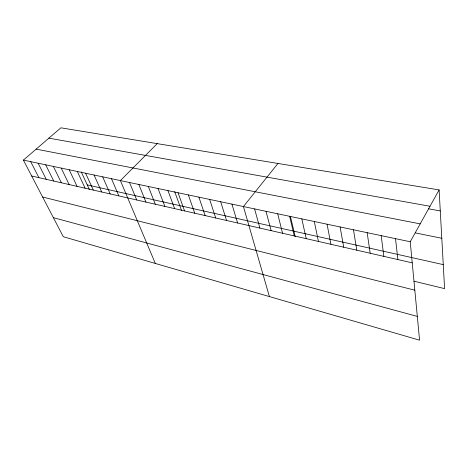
<?xml version="1.0" encoding="UTF-8"?>
<svg xmlns="http://www.w3.org/2000/svg" width="468" height="468" viewBox="0 0 468 468"><rect width="100%" height="100%" fill="white"/><g stroke="black" fill="none" stroke-linecap="round" stroke-linejoin="round"><path stroke-width="0.7" d="M410.231 241.763L439.107 189.92L60.887 127.811L23.4 160.103L63.291 236.726L419.574 340.189L410.231 241.763L23.4 160.103M277.957 163.455L243.424 206.552L269.404 296.577M157.23 143.635L120.399 180.578L155.317 263.449M48.894 138.142L430.004 206.265M428.577 208.81L440.277 210.928M36.153 149.117L420.194 223.874M415.409 232.912L441.798 238.265M87.253 184.913L443.266 264.625M31.678 176.009L412.232 262.84M414.081 281.209L444.6 288.627L439.107 189.92M42.623 197.022L414.829 290.166M53.358 217.643L417.316 316.397M30.695 161.647L38.914 177.659M38.119 163.209L46.273 179.338M45.671 164.806L53.767 181.046M53.37 166.432L61.39 182.789M61.209 168.088L69.159 184.562M69.194 169.773L77.062 186.363M77.325 171.487L85.112 188.2M81.28 171.972L89.329 189.417M85.615 173.236L93.313 190.072M94.062 175.02L101.673 191.979M102.667 176.84L110.185 193.922M111.448 178.688L118.86 195.899M129.531 182.508L136.72 199.976M138.838 184.474L145.917 202.077M148.344 186.48L155.294 204.218M158.038 188.528L164.859 206.4M167.936 190.616L174.623 208.623M174.687 191.658L181.602 210.67M178.045 192.746L184.579 210.898M188.364 194.928L194.746 213.215M198.906 197.151L205.124 215.584M209.67 199.426L215.725 218.006M220.674 201.749L226.553 220.475M231.923 204.124L237.609 222.996M254.598 208.909L259.892 228.08M266.017 211.32L271.107 230.642M277.688 213.782L282.561 233.257M289.622 216.298L294.261 235.925M290.488 216.631L295.203 236.638M301.819 218.878L306.218 238.651M314.291 221.51L318.445 241.441M327.056 224.201L330.94 244.296M340.113 226.957L343.723 247.209M353.475 229.782L356.797 250.193M367.158 232.666L370.176 253.246M381.174 235.626L383.865 256.37M395.524 238.657L397.882 259.57"/></g></svg>
